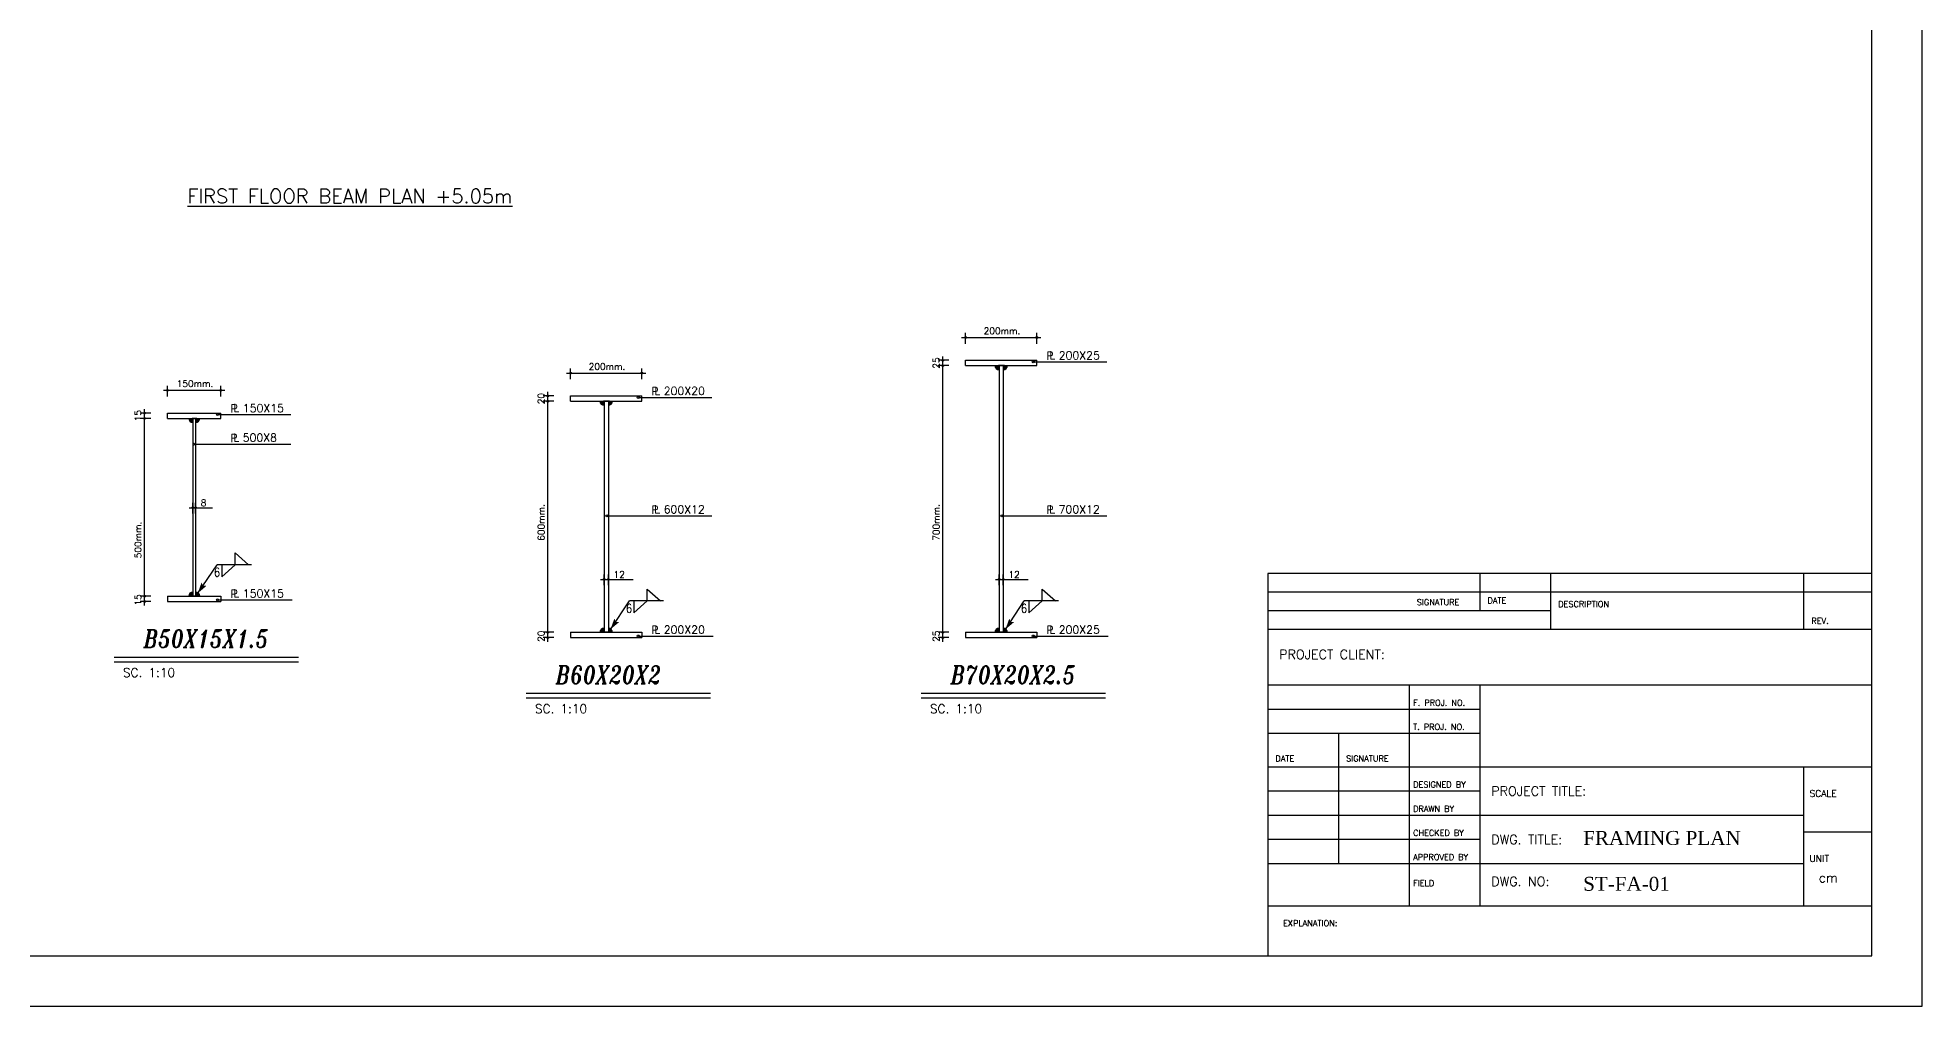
# Model space of a CAD drawing. Header units: inches. Extents: x 1387 to 2676, y -3005 to -2136.
# Drawn here: x 2487 to 2540, y -2633.4 to -2606.1 of the extents above; entities that cross this region are included whole.
import ezdxf

# ---------------------------------------------------------------- set-up
doc = ezdxf.new("R2010")
doc.units = ezdxf.units.IN
doc.header["$MEASUREMENT"] = 0
doc.linetypes.add('HIDDEN', pattern=[0.375, 0.25, -0.125])
for name, color, linetype in [('1', 1, 'Continuous'), ('1R', 1, 'Continuous'), ('3', 3, 'HIDDEN'), ('3G', 3, 'Continuous'), ('4C', 4, 'Continuous'), ('7', 7, 'Continuous'), ('A-TEXT', 7, 'Continuous'), ('Layer4', 118, 'Continuous'), ('TEXT-1', 3, 'Continuous')]:
    doc.layers.add(name, color=color, linetype=linetype)
doc.styles.add('ITALICT', font='italict')
doc.styles.add('ROMANS', font='ROMANS')
doc.styles.add('style1', font='times.ttf')

msp = doc.modelspace()

# ---------------------------------------------------------------- hatches: boundary and pattern name
at = {"layer": 'TEXT-1'}
for points in [[(2513.994006, -2615.472115, -0.414213562), (2513.879243, -2615.357353), (2513.994006, -2615.357353)], [(2514.114006, -2615.472115, 0.414213562), (2514.228768, -2615.357353), (2514.114006, -2615.357353)], [(2502.889495, -2616.472115, -0.414213562), (2502.774732, -2616.357353), (2502.889495, -2616.357353)], [(2503.009495, -2616.472115, 0.414213562), (2503.124257, -2616.357353), (2503.009495, -2616.357353)], [(2491.32537, -2616.955904, -0.414213562), (2491.210608, -2616.841142), (2491.32537, -2616.841142)], [(2491.40537, -2616.955904, 0.414213562), (2491.520133, -2616.841142), (2491.40537, -2616.841142)], [(2491.32537, -2621.726379, 0.414213562), (2491.210608, -2621.841142), (2491.32537, -2621.841142)], [(2491.40537, -2621.726379, -0.414213562), (2491.520133, -2621.841142), (2491.40537, -2621.841142)], [(2502.889495, -2622.74259, 0.414213562), (2502.774732, -2622.857353), (2502.889495, -2622.857353)], [(2503.009495, -2622.74259, -0.414213562), (2503.124257, -2622.857353), (2503.009495, -2622.857353)], [(2513.994006, -2622.74259, 0.414213562), (2513.879243, -2622.857353), (2513.994006, -2622.857353)], [(2514.114006, -2622.74259, -0.414213562), (2514.228768, -2622.857353), (2514.114006, -2622.857353)]]:
    msp.add_hatch(color=256, dxfattribs=at).paths.add_polyline_path(points)

# ---------------------------------------------------------------- linework, layer by layer
at = {"layer": '1'}
for p, q in [((2521.554003, -2621.206699), (2521.554003, -2631.961816)), ((2521.554003, -2621.206699), (2521.554003, -2630.549233)), ((2538.534951, -2621.206699), (2521.554003, -2621.206699)), ((2527.518244, -2622.253057), (2527.518244, -2621.206699)), ((2529.506325, -2622.776236), (2529.506325, -2621.206699)), ((2536.621561, -2622.776236), (2536.621561, -2621.206699)), ((2538.534951, -2621.729878), (2521.554003, -2621.729878)), ((2529.506325, -2622.253057), (2521.554003, -2622.253057)), ((2538.534951, -2622.776236), (2521.554003, -2622.776236)), ((2538.534951, -2624.345773), (2521.554003, -2624.345773)), ((2525.530164, -2630.549233), (2525.530164, -2624.345773)), ((2527.518244, -2630.549233), (2527.518244, -2624.345773)), ((2527.518244, -2625.025906), (2521.554003, -2625.025906)), ((2527.518244, -2625.706039), (2521.554003, -2625.706039)), ((2523.542083, -2629.368292), (2523.542083, -2625.706039)), ((2527.518244, -2626.647761), (2521.554003, -2626.647761)), ((2538.534951, -2626.647761), (2527.518244, -2626.647761)), ((2536.621561, -2630.549233), (2536.621561, -2626.647761)), ((2527.518244, -2627.327894), (2521.554003, -2627.327894)), ((2536.621561, -2628.008027), (2521.554003, -2628.008027)), ((2538.534951, -2628.478888), (2536.621561, -2628.478888)), ((2527.518244, -2628.68816), (2521.554003, -2628.68816)), ((2527.518244, -2629.368292), (2521.554003, -2629.368292)), ((2536.621561, -2629.368292), (2527.518244, -2629.368292)), ((2521.554003, -2630.549233), (2538.534951, -2630.549233))]:
    msp.add_line(p, q, dxfattribs=at)
msp.add_lwpolyline([(2457.266601, -2631.961816), (2538.534951, -2631.961816), (2538.534951, -2575.328819), (2457.266601, -2575.328819)], close=True, dxfattribs=at)
at = {"layer": '1R'}
for p, q in [((2512.938607, -2614.566366), (2515.165328, -2614.566366)), ((2513.054006, -2614.741614), (2513.054006, -2614.43794)), ((2515.054006, -2614.740329), (2515.054006, -2614.436655)), ((2512.584279, -2615.207353), (2512.280605, -2615.207353)), ((2512.585563, -2615.357353), (2512.281889, -2615.357353)), ((2512.410316, -2623.122999), (2512.410316, -2615.09603)), ((2514.956737, -2615.249729), (2517.022385, -2615.249729)), ((2501.834096, -2615.566366), (2504.060817, -2615.566366)), ((2501.949495, -2615.741614), (2501.949495, -2615.43794)), ((2503.949495, -2615.740329), (2503.949495, -2615.436655)), ((2490.499971, -2616.050155), (2492.226693, -2616.050155)), ((2490.61537, -2616.225403), (2490.61537, -2615.921729)), ((2492.11537, -2616.224118), (2492.11537, -2615.920445)), ((2501.479768, -2616.207353), (2501.176094, -2616.207353)), ((2501.481052, -2616.357353), (2501.177378, -2616.357353)), ((2501.305804, -2623.122999), (2501.305804, -2616.09603)), ((2503.852226, -2616.249729), (2505.917874, -2616.249729)), ((2490.145643, -2616.691142), (2489.84197, -2616.691142)), ((2490.146928, -2616.841142), (2489.843254, -2616.841142)), ((2489.97168, -2622.106788), (2489.97168, -2616.579819)), ((2492.018101, -2616.733518), (2494.08375, -2616.733518)), ((2491.366989, -2617.56349), (2494.08375, -2617.56349)), ((2491.221237, -2619.354283), (2491.875555, -2619.354283)), ((2491.32537, -2619.518354), (2491.32537, -2619.21468)), ((2491.40537, -2619.51707), (2491.40537, -2619.213396)), ((2502.971113, -2619.579701), (2505.917874, -2619.579701)), ((2514.075624, -2619.579701), (2517.022385, -2619.579701)), ((2491.463558, -2621.759993), (2492.015066, -2620.959065)), ((2492.975788, -2620.959065), (2492.015066, -2620.959065)), ((2502.785361, -2621.370493), (2503.709679, -2621.370493)), ((2502.889495, -2621.534565), (2502.889495, -2621.230891)), ((2503.009495, -2621.533281), (2503.009495, -2621.229607)), ((2513.889872, -2621.370493), (2514.81419, -2621.370493)), ((2513.994006, -2621.534565), (2513.994006, -2621.230891)), ((2514.114006, -2621.533281), (2514.114006, -2621.229607)), ((2490.145643, -2621.841142), (2489.84197, -2621.841142)), ((2490.146928, -2621.991142), (2489.843254, -2621.991142)), ((2492.018101, -2621.946961), (2494.12264, -2621.946961)), ((2503.067682, -2622.776203), (2503.59919, -2621.975276)), ((2504.559912, -2621.975276), (2503.59919, -2621.975276)), ((2514.172193, -2622.776203), (2514.703701, -2621.975276)), ((2515.664423, -2621.975276), (2514.703701, -2621.975276)), ((2501.479768, -2622.857353), (2501.176094, -2622.857353)), ((2501.481052, -2623.007353), (2501.177378, -2623.007353)), ((2503.852226, -2622.963172), (2505.956764, -2622.963172)), ((2512.584279, -2622.857353), (2512.280605, -2622.857353)), ((2512.585563, -2623.007353), (2512.281889, -2623.007353)), ((2514.956737, -2622.963172), (2517.061275, -2622.963172))]:
    msp.add_line(p, q, dxfattribs=at)
at = {"layer": '3'}
for points in [[(2491.463558, -2621.759993), (2491.610533, -2621.54888), (2491.573773, -2621.454567)], [(2491.463558, -2621.759993), (2491.610533, -2621.54888), (2491.711742, -2621.55062)], [(2503.067682, -2622.776203), (2503.214657, -2622.565091), (2503.177897, -2622.470778)], [(2503.067682, -2622.776203), (2503.214657, -2622.565091), (2503.315866, -2622.566831)], [(2514.172193, -2622.776203), (2514.319168, -2622.565091), (2514.282408, -2622.470778)], [(2514.172193, -2622.776203), (2514.319168, -2622.565091), (2514.420377, -2622.566831)]]:
    msp.add_solid(points, dxfattribs=at)
at = {"layer": '3G'}
for p, q in [((2513.054006, -2615.207353), (2515.054006, -2615.207353)), ((2513.054006, -2615.357353), (2513.054006, -2615.207353)), ((2513.054006, -2615.357353), (2515.054006, -2615.357353)), ((2513.963787, -2615.357353), (2514.083787, -2615.357353)), ((2514.096679, -2615.357353), (2513.976679, -2615.357353)), ((2513.989598, -2615.357353), (2514.109598, -2615.357353)), ((2513.994006, -2615.357353), (2513.994006, -2622.857353)), ((2514.12249, -2615.357353), (2514.00249, -2615.357353)), ((2514.011332, -2615.357353), (2514.131332, -2615.357353)), ((2514.144224, -2615.357353), (2514.044224, -2615.357353)), ((2514.114006, -2615.357353), (2514.114006, -2622.857353)), ((2515.054006, -2615.357353), (2515.054006, -2615.207353)), ((2501.949495, -2616.207353), (2503.949495, -2616.207353)), ((2501.949495, -2616.357353), (2501.949495, -2616.207353)), ((2501.949495, -2616.357353), (2503.949495, -2616.357353)), ((2502.859276, -2616.357353), (2502.979276, -2616.357353)), ((2502.992168, -2616.357353), (2502.872168, -2616.357353)), ((2502.885087, -2616.357353), (2503.005087, -2616.357353)), ((2502.889495, -2616.357353), (2502.889495, -2622.857353)), ((2503.017979, -2616.357353), (2502.897979, -2616.357353)), ((2502.906821, -2616.357353), (2503.026821, -2616.357353)), ((2503.039713, -2616.357353), (2502.939713, -2616.357353)), ((2503.009495, -2616.357353), (2503.009495, -2622.857353)), ((2503.949495, -2616.357353), (2503.949495, -2616.207353)), ((2490.61537, -2616.691142), (2492.11537, -2616.691142)), ((2490.61537, -2616.841142), (2490.61537, -2616.691142)), ((2490.61537, -2616.841142), (2492.11537, -2616.841142)), ((2491.295152, -2616.841142), (2491.375152, -2616.841142)), ((2491.388044, -2616.841142), (2491.308044, -2616.841142)), ((2491.320963, -2616.841142), (2491.400963, -2616.841142)), ((2491.32537, -2616.841142), (2491.32537, -2621.841142)), ((2491.413855, -2616.841142), (2491.333855, -2616.841142)), ((2491.342697, -2616.841142), (2491.422697, -2616.841142)), ((2491.435589, -2616.841142), (2491.355589, -2616.841142)), ((2491.40537, -2616.841142), (2491.40537, -2621.841142)), ((2492.11537, -2616.841142), (2492.11537, -2616.691142)), ((2492.513734, -2620.624932), (2492.888436, -2620.959937)), ((2492.513734, -2620.959937), (2492.513734, -2620.624932)), ((2492.140007, -2620.958193), (2492.140007, -2621.293198)), ((2492.140007, -2621.293198), (2492.514709, -2620.958193)), ((2504.097858, -2621.641143), (2504.472561, -2621.976148)), ((2504.097858, -2621.976148), (2504.097858, -2621.641143)), ((2515.202369, -2621.641143), (2515.577072, -2621.976148)), ((2515.202369, -2621.976148), (2515.202369, -2621.641143)), ((2490.61537, -2621.841142), (2492.11537, -2621.841142)), ((2490.61537, -2621.841142), (2490.61537, -2621.991142)), ((2490.61537, -2621.991142), (2492.11537, -2621.991142)), ((2491.388044, -2621.841142), (2491.308044, -2621.841142)), ((2491.330152, -2621.841142), (2491.410152, -2621.841142)), ((2491.342697, -2621.841142), (2491.422697, -2621.841142)), ((2491.435589, -2621.841142), (2491.355589, -2621.841142)), ((2492.11537, -2621.841142), (2492.11537, -2621.991142)), ((2503.724131, -2621.974404), (2503.724131, -2622.309409)), ((2503.724131, -2622.309409), (2504.098834, -2621.974404)), ((2514.828642, -2621.974404), (2514.828642, -2622.309409)), ((2514.828642, -2622.309409), (2515.203345, -2621.974404)), ((2501.949495, -2622.857353), (2503.949495, -2622.857353)), ((2501.949495, -2622.857353), (2501.949495, -2623.007353)), ((2501.949495, -2623.007353), (2503.949495, -2623.007353)), ((2502.992168, -2622.857353), (2502.872168, -2622.857353)), ((2502.894276, -2622.857353), (2503.014276, -2622.857353)), ((2502.906821, -2622.857353), (2503.026821, -2622.857353)), ((2503.039713, -2622.857353), (2502.939713, -2622.857353)), ((2503.949495, -2622.857353), (2503.949495, -2623.007353)), ((2513.054006, -2622.857353), (2515.054006, -2622.857353)), ((2513.054006, -2622.857353), (2513.054006, -2623.007353)), ((2513.054006, -2623.007353), (2515.054006, -2623.007353)), ((2514.096679, -2622.857353), (2513.976679, -2622.857353)), ((2513.998787, -2622.857353), (2514.118787, -2622.857353)), ((2514.011332, -2622.857353), (2514.131332, -2622.857353)), ((2514.144224, -2622.857353), (2514.044224, -2622.857353)), ((2515.054006, -2622.857353), (2515.054006, -2623.007353)), ((2489.113437, -2623.553622), (2494.301485, -2623.553622)), ((2489.113437, -2623.688036), (2494.301485, -2623.688036)), ((2500.697561, -2624.569833), (2505.88561, -2624.569833)), ((2500.697561, -2624.704247), (2505.88561, -2624.704247)), ((2511.802072, -2624.569833), (2516.990121, -2624.569833)), ((2511.802072, -2624.704247), (2516.990121, -2624.704247))]:
    msp.add_line(p, q, dxfattribs=at)
for centre, start, end in [((2513.994006, -2615.357353), 180, 270), ((2513.994006, -2615.357353), 180, 270), ((2514.114006, -2615.357353), 270, 0), ((2514.114006, -2615.357353), 270, 0), ((2502.889495, -2616.357353), 180, 270), ((2502.889495, -2616.357353), 180, 270), ((2503.009495, -2616.357353), 270, 0), ((2503.009495, -2616.357353), 270, 0), ((2491.32537, -2616.841142), 180, 270), ((2491.32537, -2616.841142), 180, 270), ((2491.40537, -2616.841142), 270, 0), ((2491.40537, -2616.841142), 270, 0), ((2491.32537, -2621.841142), 90, 180), ((2491.40537, -2621.841142), 0, 90), ((2502.889495, -2622.857353), 90, 180), ((2503.009495, -2622.857353), 0, 90), ((2513.994006, -2622.857353), 90, 180), ((2514.114006, -2622.857353), 0, 90)]:
    msp.add_arc(centre, 0.114762, start, end, dxfattribs=at)
at = {"layer": '7'}
for centre, radius in [((2513.054006, -2614.566366), 0.024437), ((2515.054006, -2614.566366), 0.024437), ((2512.410316, -2615.207353), 0.024437), ((2512.410316, -2615.357353), 0.024437), ((2514.956737, -2615.249729), 0.029091), ((2501.949495, -2615.566366), 0.024437), ((2503.949495, -2615.566366), 0.024437), ((2490.61537, -2616.050155), 0.024437), ((2492.11537, -2616.050155), 0.024437), ((2501.305804, -2616.207353), 0.024437), ((2501.305804, -2616.357353), 0.024437), ((2503.852226, -2616.249729), 0.029091), ((2489.97168, -2616.691142), 0.024437), ((2489.97168, -2616.841142), 0.024437), ((2492.018101, -2616.733518), 0.029091), ((2491.366989, -2617.56349), 0.029091), ((2491.32537, -2619.354283), 0.024437), ((2491.40537, -2619.354283), 0.024437), ((2502.971113, -2619.579701), 0.029091), ((2514.075624, -2619.579701), 0.029091), ((2502.889495, -2621.370493), 0.024437), ((2503.009495, -2621.370493), 0.024437), ((2513.994006, -2621.370493), 0.024437), ((2514.114006, -2621.370493), 0.024437), ((2489.97168, -2621.841142), 0.024437), ((2489.97168, -2621.991142), 0.024437), ((2492.018101, -2621.946961), 0.029091), ((2501.305804, -2622.857353), 0.024437), ((2501.305804, -2623.007353), 0.024437), ((2503.852226, -2622.963172), 0.029091), ((2512.410316, -2622.857353), 0.024437), ((2512.410316, -2623.007353), 0.024437), ((2514.956737, -2622.963172), 0.029091)]:
    msp.add_circle(centre, radius, dxfattribs=at)
at = {"layer": 'Layer4'}
msp.add_lwpolyline([(2539.950776, -2573.912995), (2455.850776, -2573.912995), (2455.850776, -2633.377641), (2539.950776, -2633.377641)], close=True, dxfattribs=at)

# ---------------------------------------------------------------- texts
at = {"layer": '1'}
for s, height, style, p in [('SIGNATURE', 0.1674173, 'ROMANS', (2525.739435, -2622.096103)), ('DATE', 0.1674173, 'ROMANS', (2527.727516, -2622.043785)), ('DESCRIPTION', 0.16741731, 'ROMANS', (2529.715597, -2622.148421)), ('REV.', 0.1674173, 'ROMANS', (2536.830832, -2622.619282)), ('PROJECT CLIENT:', 0.26158955, 'ROMANS', (2521.86791, -2623.610585)), ('F. PROJ. NO.', 0.16741731, 'ROMANS', (2525.6348, -2624.92127)), ('T. PROJ. NO.', 0.16741731, 'ROMANS', (2525.6348, -2625.601403)), ('DATE', 0.1674173, 'ROMANS', (2521.763274, -2626.490807)), ('SIGNATURE', 0.1674173, 'ROMANS', (2523.751355, -2626.490807)), ('DESIGNED BY', 0.16741731, 'ROMANS', (2525.6348, -2627.223258)), ('PROJECT TITLE:', 0.26158955, 'ROMANS', (2527.832152, -2627.454902)), ('SCALE', 0.1883445, 'ROMANS', (2536.778514, -2627.484848)), ('DRAWN BY', 0.1674173, 'ROMANS', (2525.6348, -2627.903391)), ('CHECKED BY', 0.1674173, 'ROMANS', (2525.6348, -2628.583524)), ('DWG. TITLE:', 0.26158955, 'ROMANS', (2527.832152, -2628.815167)), ('FRAMING PLAN', 0.39238432, 'style1', (2530.416003, -2628.837815)), ('APPROVED BY', 0.16741731, 'ROMANS', (2525.6348, -2629.263657)), ('UNIT', 0.1883445, 'ROMANS', (2536.778514, -2629.315975)), ('FIELD', 0.1674173, 'ROMANS', (2525.6348, -2629.996107)), ('DWG. NO:', 0.2615895, 'ROMANS', (2527.832152, -2629.996107)), ('ST-FA-01', 0.3923843, 'style1', (2530.416003, -2630.127993)), ('cm', 0.2615895, 'ROMANS', (2537.040104, -2629.891472)), ('EXPLANATION:', 0.16741731, 'ROMANS', (2521.978103, -2631.124846))]:
    msp.add_text(s, height=height, dxfattribs=dict(at, style=style)).set_placement(p)
at = {"layer": '3G', "style": 'ROMANS'}
for s, height, p in [('200mm.', 0.1848, (2513.560945, -2614.472991)), ('200mm.', 0.1848, (2502.456434, -2615.472991)), ('P', 0.225, (2515.325626, -2615.191183)), ('L', 0.225, (2515.408265, -2615.173448)), ('200X25', 0.225, (2515.671195, -2615.181355)), ('150mm.', 0.1848, (2490.87231, -2615.95678)), ('P', 0.225, (2504.221115, -2616.191183)), ('L', 0.225, (2504.303754, -2616.173448)), ('200X20', 0.225, (2504.566684, -2616.181355)), ('P', 0.225, (2492.386991, -2616.674972)), ('L', 0.225, (2492.46963, -2616.657237)), ('150X15', 0.225, (2492.732559, -2616.665144)), ('P', 0.225, (2492.383863, -2617.504945)), ('L', 0.225, (2492.466502, -2617.48721)), ('500X8', 0.225, (2492.729432, -2617.495117)), ('8', 0.1848, (2491.551244, -2619.308523)), ('P', 0.225, (2504.217988, -2619.521156)), ('L', 0.225, (2504.300627, -2619.503421)), ('600X12', 0.225, (2504.563556, -2619.511328)), ('P', 0.225, (2515.322499, -2619.521156)), ('L', 0.225, (2515.405138, -2619.503421)), ('700X12', 0.225, (2515.668067, -2619.511328)), ('12', 0.1848, (2503.155369, -2621.324734)), ('12', 0.1848, (2514.25988, -2621.324734)), ('P', 0.225, (2492.386991, -2621.888415)), ('L', 0.225, (2492.46963, -2621.87068)), ('150X15', 0.225, (2492.732559, -2621.878587)), ('P', 0.225, (2504.221115, -2622.904626)), ('L', 0.225, (2504.303754, -2622.886891)), ('200X20', 0.225, (2504.566684, -2622.894798)), ('P', 0.225, (2515.325626, -2622.904626)), ('L', 0.225, (2515.408265, -2622.886891)), ('200X25', 0.225, (2515.671195, -2622.894798)), ('SC. 1:10', 0.25, (2489.360747, -2624.115657)), ('SC. 1:10', 0.25, (2500.944871, -2625.131868)), ('SC. 1:10', 0.25, (2512.049382, -2625.131868))]:
    msp.add_text(s, height=height, dxfattribs=at).set_placement(p)
for s, p in [('25', (2512.31694, -2615.441252)), ('20', (2501.212429, -2616.441252)), ('15', (2489.878305, -2616.925041)), ('600mm.', (2501.212429, -2620.282688)), ('700mm.', (2512.31694, -2620.282688)), ('500mm.', (2489.878305, -2620.77636)), ('15', (2489.878305, -2622.108689)), ('20', (2501.212429, -2623.1249)), ('25', (2512.31694, -2623.1249))]:
    msp.add_text(s, height=0.1848, rotation=90, dxfattribs=at).set_placement(p)
at = {"layer": '3G', "style": 'ROMANS', "width": 0.8}
for p in [(2491.92069, -2621.294306), (2503.504815, -2622.310516), (2514.609326, -2622.310516)]:
    msp.add_text('6', height=0.25, dxfattribs=at).set_placement(p)
at = {"layer": '4C', "style": 'ITALICT', "width": 0.8}
for s, p in [('B50X15X1.5', (2489.944034, -2623.286611)), ('B60X20X2', (2501.528158, -2624.302822)), ('B70X20X2.5', (2512.632669, -2624.302822))]:
    msp.add_text(s, height=0.5, dxfattribs=at).set_placement(p)
at = {"layer": 'A-TEXT', "color": 3, "style": 'ROMANS'}
msp.add_text('%%UFIRST FLOOR BEAM PLAN +5.05m', height=0.4, dxfattribs=at).set_placement((2491.172666, -2610.788376, 9177.405564))

doc.saveas('drawing.dxf')
